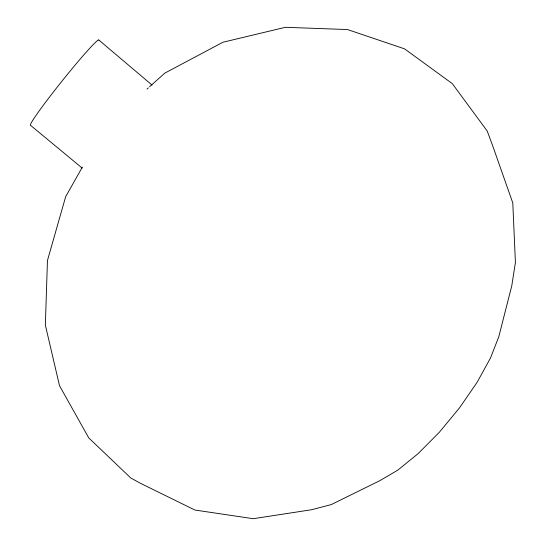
<?xml version="1.0" encoding="UTF-8"?>
<svg xmlns="http://www.w3.org/2000/svg" width="546" height="546" viewBox="0 0 546 546"><rect width="100%" height="100%" fill="white"/><g stroke="black" fill="none" stroke-linecap="round" stroke-linejoin="round"><path stroke-width="0.82" d="M82.344 167.117L65.67 196.676L47.454 260.51L45.352 325.116L59.507 385.715L88.759 437.919L130.822 478.037L141.312 483.736L194.915 510.032L253.228 518.7L311.595 509.739L331.306 504.565L379.832 480.678L397.72 470.188L418.1 453.658L439.339 432.261L459.616 407.739L477.177 382.214L490.561 357.869L498.798 336.691L511.779 285.797L515.41 262.462L512.79 202.941L492.861 146.294L487.216 131.04L452.313 83.647L404.606 48.874L347.536 29.559L285.374 27.3L222.884 42.254L164.783 73.144L149.57 86.766M147.038 89.039L148.307 87.899M82.159 168.066L30.617 125.396A54.716 3.01 -51.3 0 1 61.377 81.88A54.716 3.01 -51.3 0 1 98.84 40.015M98.833 40.022L152.027 85.033"/></g></svg>
